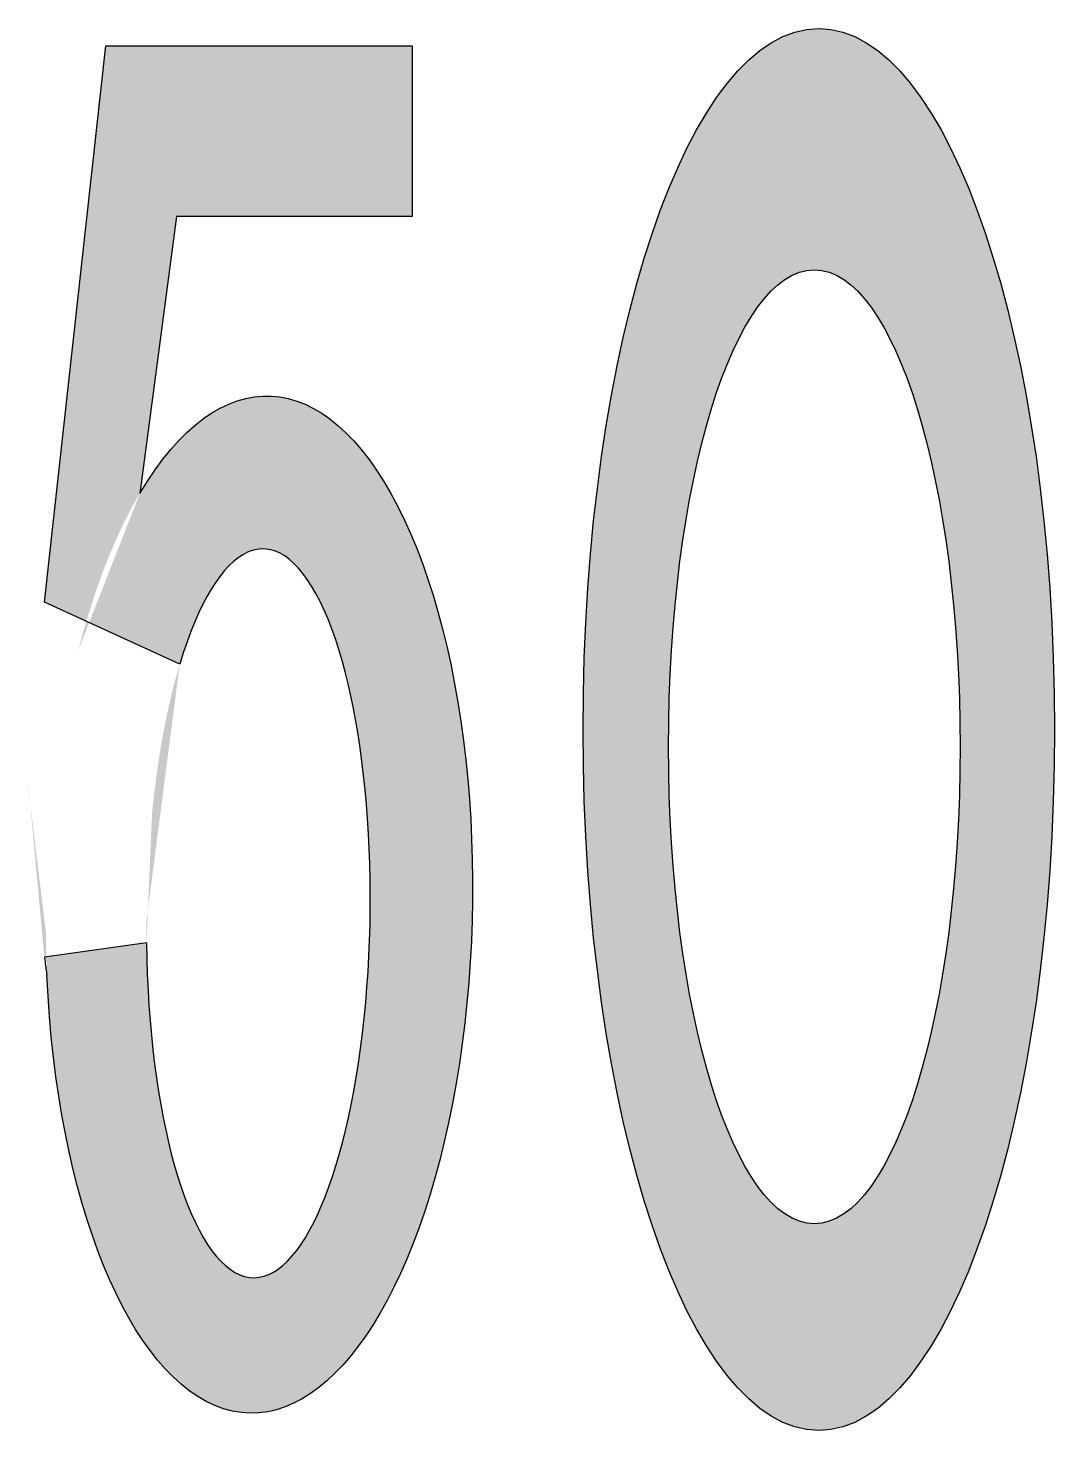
# Model space of a CAD drawing. Header units: metres. Extents: x -0.59 to 0.61, y -0.03 to 1.62.
import ezdxf

# ---------------------------------------------------------------- set-up
doc = ezdxf.new("R2010")
doc.units = ezdxf.units.M
doc.header["$LTSCALE"] = 0.2

msp = doc.modelspace()

# ---------------------------------------------------------------- hatches: boundary and pattern name
at = {"true_color": 0xfaf528}
h = msp.add_hatch(color=2, dxfattribs=at)
edge = h.paths.add_edge_path()
edge.add_ellipse((-0.3221, 0.5951), major_axis=(0.0108, 0.5951), ratio=0.419236, start_angle=98.361, end_angle=396.4865)
edge.add_line((-0.4618, 1.0762), (-0.4188, 1.4))
edge.add_line((-0.4188, 1.4), (-0.1431, 1.4))
edge.add_line((-0.1431, 1.4), (-0.1431, 1.6))
edge.add_line((-0.1431, 1.6), (-0.5015, 1.6))
edge.add_line((-0.5015, 1.6), (-0.5735, 0.949))
edge.add_line((-0.5735, 0.949), (-0.4151, 0.8763))
edge.add_ellipse((-0.3231, 0.5849), major_axis=(0.0058, 0.4264), ratio=0.307006, start_angle=94.8855, end_angle=407.131, ccw=False)
edge.add_line((-0.454, 0.5503), (-0.5735, 0.5335))
edge.add_ellipse((-0.319, 0.8503), major_axis=(0, 0.8202), ratio=0.336382, start_angle=112.7216, end_angle=114.2814)
edge = h.paths.add_edge_path()
edge.add_ellipse((0.3328, 0.8), major_axis=(0, 0.8202), ratio=0.336382, start_angle=0, end_angle=360)
edge = h.paths.add_edge_path(flags=16)
edge.add_ellipse((0.3276, 0.7798), major_axis=(0, 0.5581), ratio=0.305832, start_angle=0, end_angle=360)

# ---------------------------------------------------------------- linework, layer by layer
at = {"color": 2, "true_color": 0xfaf528, "flags": 128}
for points in [[(-0.4151, 0.8763), (-0.5735, 0.949), (-0.5015, 1.6), (-0.1431, 1.6), (-0.1431, 1.4), (-0.4188, 1.4), (-0.4618, 1.0762)], [(-0.454, 0.5503), (-0.5735, 0.5335)]]:
    msp.add_lwpolyline(points, dxfattribs=at)
at = {"color": 2, "true_color": 0xfaf528}
for centre, major_axis, ratio in [((0.3328, 0.8), (0, 0.8202), 0.336382), ((0.3276, 0.7798), (0, 0.5581), 0.305832)]:
    msp.add_ellipse(centre, major_axis=major_axis, ratio=ratio, dxfattribs=at)
at = {"color": 2, "true_color": 0xfaf528, "extrusion": (0, 0, -1)}
msp.add_ellipse((-0.3221, 0.5951), major_axis=(0.0108, 0.5951), ratio=0.419236, start_param=-0.636809, end_param=4.566462, dxfattribs=at)
at = {"color": 2, "true_color": 0xfaf528}
for centre, major_axis, ratio, start_param, end_param in [((-0.3231, 0.5849), (0.0058, 0.4264), 0.307006, 1.656064, 7.105776), ((-0.319, 0.8503), (0, 0.8202), 0.336382, 1.967363, 1.994587)]:
    msp.add_ellipse(centre, major_axis=major_axis, ratio=ratio, start_param=start_param, end_param=end_param, dxfattribs=at)

doc.saveas('drawing.dxf')
